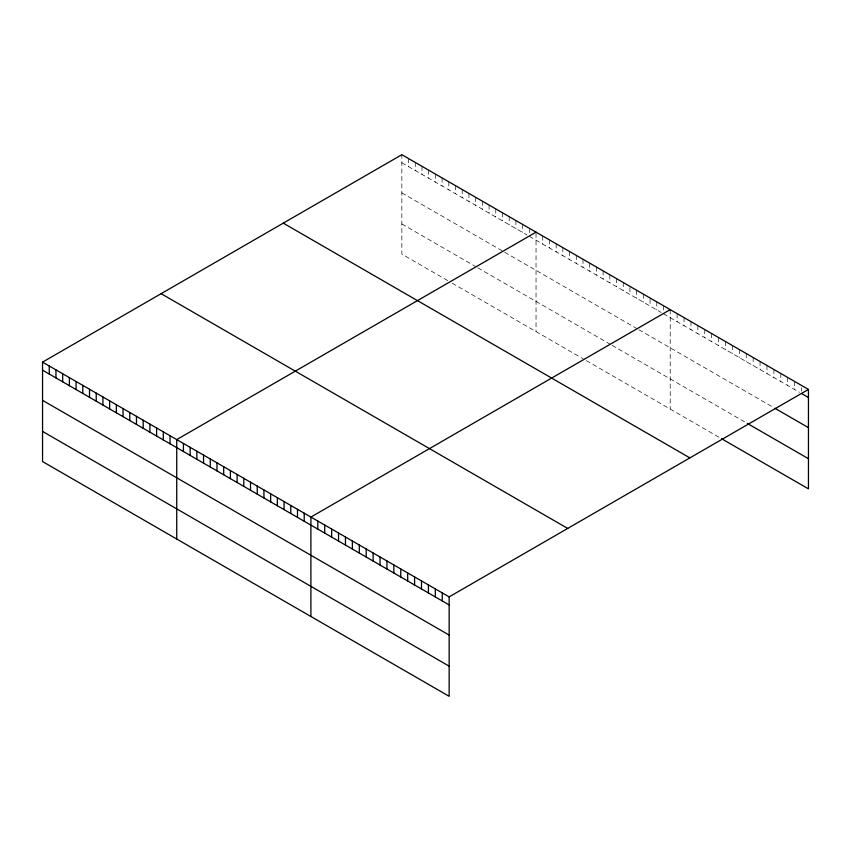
<?xml version="1.0" encoding="UTF-8"?>
<svg xmlns="http://www.w3.org/2000/svg" width="851" height="851" viewBox="0 0 851 851"><rect width="100%" height="100%" fill="white"/><g stroke="black" fill="none" stroke-linecap="round" stroke-linejoin="round"><path stroke-width="0.64" stroke-dasharray="4.25 3.19" d="M401.853 162.743L527.088 235.046M529.322 236.333L661.259 312.508M663.493 313.806L799.568 392.364M401.853 192.9L502.484 250.992M504.717 252.29L636.665 328.465M638.899 329.752L773.889 407.693M401.853 223.962L475.645 266.576M477.89 267.863L609.827 344.038M612.06 345.325L745.253 422.224M447.7 280.585L401.853 254.119L401.853 154.691M452.168 283.17L582.988 358.696M586.35 360.633L720.563 438.127M801.536 387.748L801.536 391.205M794.621 381.461L794.621 389.513M787.718 377.472L787.718 385.514M780.803 373.483L780.803 381.525M773.889 369.483L773.889 377.536M766.974 365.494L766.974 373.546M760.06 361.505L760.06 369.557M753.156 357.516L753.156 365.568M746.242 353.527L746.242 361.569M739.328 349.538L739.328 357.58M732.413 345.538L732.413 353.59M725.499 341.549L725.499 349.601M718.595 337.56L718.595 345.612M711.681 333.571L711.681 341.623M704.766 329.582L704.766 337.634M697.852 325.593L697.852 333.635M690.948 321.604L690.948 329.645M684.034 317.604L684.034 325.656M677.119 313.615L677.119 321.667M670.205 309.626L670.205 409.054M663.493 305.754L663.493 311.498M656.791 301.882L656.791 309.934M650.079 299.158L650.079 306.052M643.367 294.138L643.367 302.179M636.665 290.255L636.665 298.307M629.953 287.532L629.953 294.435M623.24 282.511L623.24 290.563M616.539 278.639L616.539 286.691M609.827 274.767L609.827 282.819M603.114 270.895L603.114 278.947M596.413 267.023L596.413 275.064M589.7 263.15L589.7 271.192M582.988 259.268L582.988 267.32M576.287 255.396L576.287 263.448M569.574 251.524L569.574 259.576M562.862 247.652L562.862 255.704M556.16 243.78L556.16 251.832M549.448 239.908L549.448 247.96M542.736 236.035L542.736 244.077M536.034 233.312L536.034 331.582M529.322 228.291L529.322 234.036M522.61 224.409L522.61 232.461M515.897 220.537L515.897 228.589M509.196 216.665L509.196 224.717M502.484 212.793L502.484 220.845M495.771 208.921L495.771 216.973M489.07 205.048L489.07 213.101M482.357 201.176L482.357 209.218M475.645 197.304L475.645 205.346M468.944 193.422L468.944 201.474M462.231 189.55L462.231 197.602M455.519 185.678L455.519 193.73M448.817 181.806L448.817 189.858M442.105 177.933L442.105 185.986M435.393 174.061L435.393 182.114M428.691 170.189L428.691 178.231M421.979 166.317L421.979 174.359M415.267 162.435L415.267 170.487M408.565 158.563L408.565 166.615"/><path stroke-width="1.28" d="M42.55 362.132L449.147 596.881L449.147 696.309L42.55 461.561L42.55 362.132L401.853 154.691L808.45 389.439L808.45 488.868L721.552 438.701M536.034 232.163L176.731 439.605L176.731 539.023M670.205 309.626L310.902 517.068L310.902 616.496M449.147 596.881L808.45 389.439M801.536 393.502L808.45 397.491M774.878 408.257L808.45 427.649M747.231 423.362L808.45 458.71M283.287 223.153L689.884 457.891M161.116 293.68L567.713 528.428M42.55 370.185L449.147 604.933M42.55 400.342L449.147 635.08M42.55 431.404L449.147 666.152M442.233 592.892L442.233 600.944M435.329 588.903L435.329 596.945M428.415 584.914L428.415 592.956M421.5 580.914L421.5 588.966M414.586 576.925L414.586 584.977M407.672 572.936L407.672 580.988M400.768 568.947L400.768 576.999M393.853 564.958L393.853 573.01M386.939 560.969L386.939 569.011M380.025 556.969L380.025 565.021M373.11 552.98L373.11 561.032M366.207 548.991L366.207 557.043M359.292 545.002L359.292 553.054M352.378 541.013L352.378 549.065M345.463 537.024L345.463 545.065M338.549 533.034L338.549 541.076M331.645 529.035L331.645 537.087M324.731 525.046L324.731 533.098M317.817 521.057L317.817 529.109M304.201 513.196L304.201 521.248M297.488 509.324L297.488 517.365M290.776 505.451L290.776 513.493M284.074 501.569L284.074 509.621M277.362 497.697L277.362 505.749M270.65 493.825L270.65 501.877M263.938 489.953L263.938 498.005M257.236 486.081L257.236 494.133M250.524 482.209L250.524 490.261M243.811 478.336L243.811 486.378M237.11 474.464L237.11 482.506M230.398 470.592L230.398 478.634M223.685 466.71L223.685 474.762M216.984 462.838L216.984 470.89M210.271 458.966L210.271 467.018M203.559 455.094L203.559 463.146M196.858 451.221L196.858 459.274M190.145 447.349L190.145 455.402M183.433 443.477L183.433 451.519M170.019 435.723L170.019 443.775M163.307 431.851L163.307 439.903M156.605 427.979L156.605 436.031M149.893 424.106L149.893 432.159M143.181 420.234L143.181 428.287M136.479 416.362L136.479 424.415M129.767 412.49L129.767 420.532M123.055 408.618L123.055 416.66M116.342 404.736L116.342 412.788M109.641 400.864L109.641 408.916M102.928 396.991L102.928 405.044M96.216 393.119L96.216 401.172M89.515 389.247L89.515 397.3M82.802 385.375L82.802 393.428M76.09 381.503L76.09 389.545M69.388 377.631L69.388 385.673M62.676 373.749L62.676 381.801M55.964 369.877L55.964 377.929M49.262 366.004L49.262 374.057"/></g></svg>
